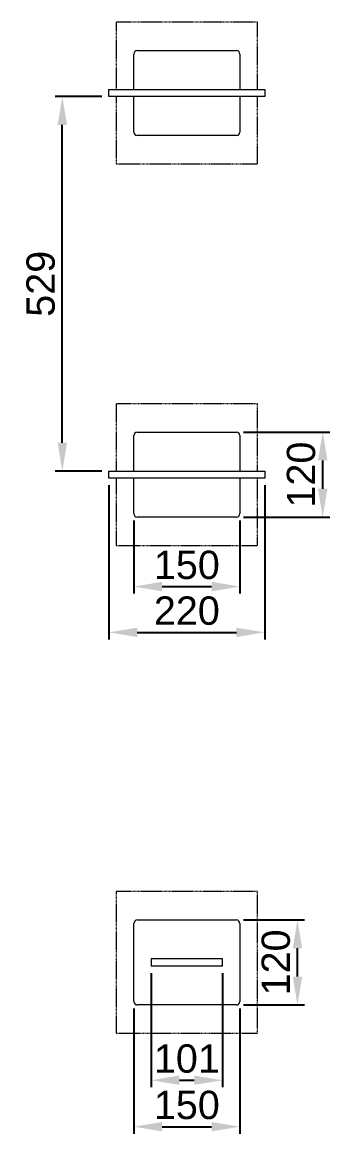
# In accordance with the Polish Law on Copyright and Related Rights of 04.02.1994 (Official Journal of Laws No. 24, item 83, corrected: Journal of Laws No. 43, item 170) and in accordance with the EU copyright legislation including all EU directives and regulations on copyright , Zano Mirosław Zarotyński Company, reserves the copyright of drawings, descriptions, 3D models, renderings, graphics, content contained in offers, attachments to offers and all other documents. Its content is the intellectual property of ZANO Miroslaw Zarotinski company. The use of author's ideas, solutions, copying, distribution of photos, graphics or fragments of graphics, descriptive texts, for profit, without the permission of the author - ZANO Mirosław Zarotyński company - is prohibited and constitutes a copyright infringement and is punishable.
# Model space of a CAD drawing. Header units: millimetres. Extents: x -752 to 12520, y -224 to 3430.
# Drawn here: x -11 to 424, y -141 to 1429 of the extents above; entities that cross this region are included whole.
import ezdxf

# ---------------------------------------------------------------- set-up
doc = ezdxf.new("R2010")
doc.units = ezdxf.units.MM
doc.linetypes.add('HIDDEN', pattern=[1.905, 1.27, -0.635])
for name, color, linetype, lineweight in [('ZANO_R', 7, 'Continuous', 0), ('ZANO_R_przerywana', 7, 'HIDDEN', 0), ('ZANO_W', 1, 'Continuous', 0)]:
    doc.layers.add(name, color=color, linetype=linetype, lineweight=lineweight)
doc.styles.add('Arial', font='arial.ttf')
doc.styles.get("Standard").update_dxf_attribs({"font": 'ARIALUNI.TTF'})
doc.dimstyles.new('pl i ang', dxfattribs={"dimtxt": 50, "dimasz": 50, "dimexe": 1.25, "dimexo": 0.625, "dimgap": 10, "dimtad": 1, "dimtoh": 1, "dimtxsty": 'Standard', "dimcen": 2.5, "dimclrd": 1, "dimclre": 1, "dimclrt": 1, "dimadec": 0, "dimazin": 0, "dimtfac": 1, "dimtmove": 0, "dimatfit": 3, "dimfxl": 1, "dimarcsym": 1})

# ---------------------------------------------------------------- blocks, each defined once
blk = doc.blocks.new('*D462')
at = {"layer": 'ZANO_W', "color": 1, "lineweight": -2}
for p, q in [((102, 1323.7), (36, 1323.7)), ((46, 835), (46, 1283.7)), ((102, 795), (36, 795))]:
    blk.add_line(p, q, dxfattribs=at)
at = {"layer": 'ZANO_W', "color": 1}
for points in [[(52.7, 1283.7), (39.4, 1283.7), (46, 1323.7)], [(39.4, 835), (52.7, 835), (46, 795)]]:
    blk.add_solid(points, dxfattribs=at)
at = {"layer": 'ZANO_W', "color": 1, "insert": (15.6, 1059.4), "char_height": 40, "attachment_point": 5, "rotation": 90, "style": 'Arial'}
blk.add_mtext('529', dxfattribs=at)
blk = doc.blocks.new('*D467')
at = {"layer": 'ZANO_W', "color": 1, "lineweight": -2}
for p, q in [((147, 725), (147, 621.9)), ((297, 725), (297, 621.9)), ((187, 631.9), (257, 631.9))]:
    blk.add_line(p, q, dxfattribs=at)
at = {"layer": 'ZANO_W', "color": 1}
for points in [[(187, 638.6), (187, 625.2), (147, 631.9)], [(257, 625.2), (257, 638.6), (297, 631.9)]]:
    blk.add_solid(points, dxfattribs=at)
at = {"layer": 'ZANO_W', "color": 1, "insert": (222, 662.3), "char_height": 40, "attachment_point": 5, "style": 'Arial'}
blk.add_mtext('150', dxfattribs=at)
blk = doc.blocks.new('*D468')
at = {"layer": 'ZANO_W', "color": 1, "lineweight": -2}
for p, q in [((112, 775), (112, 557.3)), ((332, 775), (332, 557.3)), ((152, 567.3), (292, 567.3))]:
    blk.add_line(p, q, dxfattribs=at)
at = {"layer": 'ZANO_W', "color": 1}
for points in [[(152, 573.9), (152, 560.6), (112, 567.3)], [(292, 560.6), (292, 573.9), (332, 567.3)]]:
    blk.add_solid(points, dxfattribs=at)
at = {"layer": 'ZANO_W', "color": 1, "insert": (222, 597.7), "char_height": 40, "attachment_point": 5, "style": 'Arial'}
blk.add_mtext('220', dxfattribs=at)
blk = doc.blocks.new('*D470')
at = {"layer": 'ZANO_W', "color": 1, "lineweight": -2}
for p, q in [((302, 850), (424, 850)), ((414, 770), (414, 810)), ((302, 730), (424, 730))]:
    blk.add_line(p, q, dxfattribs=at)
at = {"layer": 'ZANO_W', "color": 1}
for points in [[(420.7, 810), (407.3, 810), (414, 850)], [(407.3, 770), (420.7, 770), (414, 730)]]:
    blk.add_solid(points, dxfattribs=at)
at = {"layer": 'ZANO_W', "color": 1, "insert": (383.6, 790), "char_height": 40, "attachment_point": 5, "rotation": 90, "style": 'Arial'}
blk.add_mtext('120', dxfattribs=at)
blk = doc.blocks.new('*D471')
at = {"layer": 'ZANO_W', "color": 1, "lineweight": -2}
for p, q in [((171.6, 86.2), (171.6, -75.1)), ((272.4, 86.2), (272.4, -75.1)), ((211.6, -65.1), (232.4, -65.1))]:
    blk.add_line(p, q, dxfattribs=at)
at = {"layer": 'ZANO_W', "color": 1}
for points in [[(211.6, -58.4), (211.6, -71.7), (171.6, -65.1)], [(232.4, -71.7), (232.4, -58.4), (272.4, -65.1)]]:
    blk.add_solid(points, dxfattribs=at)
at = {"layer": 'ZANO_W', "color": 1, "insert": (222, -34.7), "char_height": 40, "attachment_point": 5, "style": 'Arial'}
blk.add_mtext('101', dxfattribs=at)
blk = doc.blocks.new('*D472')
at = {"layer": 'ZANO_W', "color": 1, "lineweight": -2}
for p, q in [((147, 36.2), (147, -140.7)), ((297, 36.2), (297, -140.7)), ((187, -130.7), (257, -130.7))]:
    blk.add_line(p, q, dxfattribs=at)
at = {"layer": 'ZANO_W', "color": 1}
for points in [[(187, -124), (187, -137.3), (147, -130.7)], [(257, -137.3), (257, -124), (297, -130.7)]]:
    blk.add_solid(points, dxfattribs=at)
at = {"layer": 'ZANO_W', "color": 1, "insert": (222, -100.2), "char_height": 40, "attachment_point": 5, "style": 'Arial'}
blk.add_mtext('150', dxfattribs=at)
blk = doc.blocks.new('*D473')
at = {"layer": 'ZANO_W', "color": 1, "lineweight": -2}
for p, q in [((302, 161.2), (388.3, 161.2)), ((378.3, 81.2), (378.3, 121.2)), ((302, 41.2), (388.3, 41.2))]:
    blk.add_line(p, q, dxfattribs=at)
at = {"layer": 'ZANO_W', "color": 1}
for points in [[(385, 121.2), (371.7, 121.2), (378.3, 161.2)], [(371.7, 81.2), (385, 81.2), (378.3, 41.2)]]:
    blk.add_solid(points, dxfattribs=at)
at = {"layer": 'ZANO_W', "color": 1, "insert": (347.9, 101.2), "char_height": 40, "attachment_point": 5, "rotation": 90, "style": 'Arial'}
blk.add_mtext('120', dxfattribs=at)

msp = doc.modelspace()

# ---------------------------------------------------------------- linework, layer by layer
at = {"layer": 'ZANO_R'}
for p, q in [((147, 1333.7), (147, 1383.7)), ((152, 1388.7), (292, 1388.7)), ((297, 1383.7), (297, 1333.7)), ((112, 1323.7), (112, 1333.7)), ((112, 1333.7), (332, 1333.7)), ((332, 1323.7), (112, 1323.7)), ((147, 1273.7), (147, 1323.7)), ((297, 1323.7), (297, 1273.7)), ((332, 1333.7), (332, 1323.7)), ((292, 1268.7), (152, 1268.7)), ((152, 850), (292, 850)), ((147, 795), (147, 845)), ((297, 845), (297, 795)), ((112, 785), (112, 795)), ((112, 795), (332, 795)), ((332, 785), (112, 785)), ((147, 735), (147, 785)), ((297, 785), (297, 735)), ((332, 795), (332, 785)), ((292, 730), (152, 730)), ((152, 161.2), (292, 161.2)), ((147, 46.2), (147, 156.2)), ((297, 156.2), (297, 46.2)), ((272.4, 106.2), (171.6, 106.2)), ((171.6, 106.2), (171.6, 96.2)), ((272.4, 96.2), (171.6, 96.2)), ((272.4, 96.2), (272.4, 106.2)), ((292, 41.2), (152, 41.2))]:
    msp.add_line(p, q, dxfattribs=at)
for centre, start, end in [((152, 1383.7), 90, 180), ((292, 1383.7), 0, 90), ((152, 1273.7), 180, 270), ((292, 1273.7), 270, 0), ((152, 845), 90, 180), ((292, 845), 0, 90), ((152, 735), 180, 270), ((292, 735), 270, 0), ((152, 156.2), 90, 180), ((292, 156.2), 0, 90), ((152, 46.2), 180, 270), ((292, 46.2), 270, 0)]:
    msp.add_arc(centre, 5, start, end, dxfattribs=at)
at = {"layer": 'ZANO_R_przerywana'}
for p, q in [((122, 1428.7), (122, 1333.7)), ((322, 1428.7), (122, 1428.7)), ((322, 1333.7), (322, 1428.7)), ((122, 1323.7), (122, 1228.7)), ((322, 1228.7), (322, 1323.7)), ((122, 1228.7), (322, 1228.7)), ((122, 890), (122, 795)), ((322, 890), (122, 890)), ((322, 795), (322, 890)), ((122, 785), (122, 690)), ((322, 690), (322, 785)), ((122, 690), (322, 690)), ((122, 201.2), (122, 1.2)), ((322, 201.2), (122, 201.2)), ((322, 1.2), (322, 201.2)), ((122, 1.2), (322, 1.2))]:
    msp.add_line(p, q, dxfattribs=at)

# ---------------------------------------------------------------- dimensions: what is measured, and where the dimension line sits
at = {"layer": 'ZANO_W'}
for base, p1, p2, picture, middle in [((46, 1323.7), (112, 795), (112, 1323.7), '*D462', (15.6, 1059.4)), ((414, 850), (292, 730), (292, 850), '*D470', (383.6, 790)), ((378.3, 161.2), (292, 41.2), (292, 161.2), '*D473', (347.9, 101.2))]:
    dim = msp.add_linear_dim(base=base, p1=p1, p2=p2, angle=90, dimstyle='pl i ang', override={"dimtxt": 40, "dimasz": 40, "dimexe": 10, "dimexo": 10, "dimtoh": 0, "dimdec": 0, "dimtxsty": 'Arial', "dimtdec": 0, "dimtmove": 1}, dxfattribs=at)
    dim.commit()
    dim.dimension.update_dxf_attribs({"geometry": picture, "text_midpoint": middle})
for base, p1, p2, picture, middle in [((332, 567.3), (112, 785), (332, 785), '*D468', (222, 597.7)), ((297, 631.9), (147, 735), (297, 735), '*D467', (222, 662.3)), ((272.4, -65.1), (171.6, 96.2), (272.4, 96.2), '*D471', (222, -34.7)), ((297, -130.7), (147, 46.2), (297, 46.2), '*D472', (222, -100.2))]:
    dim = msp.add_linear_dim(base=base, p1=p1, p2=p2, dimstyle='pl i ang', override={"dimtxt": 40, "dimasz": 40, "dimexe": 10, "dimexo": 10, "dimtoh": 0, "dimdec": 0, "dimtxsty": 'Arial', "dimtdec": 0, "dimtmove": 1}, dxfattribs=at)
    dim.commit()
    dim.dimension.update_dxf_attribs({"geometry": picture, "text_midpoint": middle})

doc.saveas('drawing.dxf')
